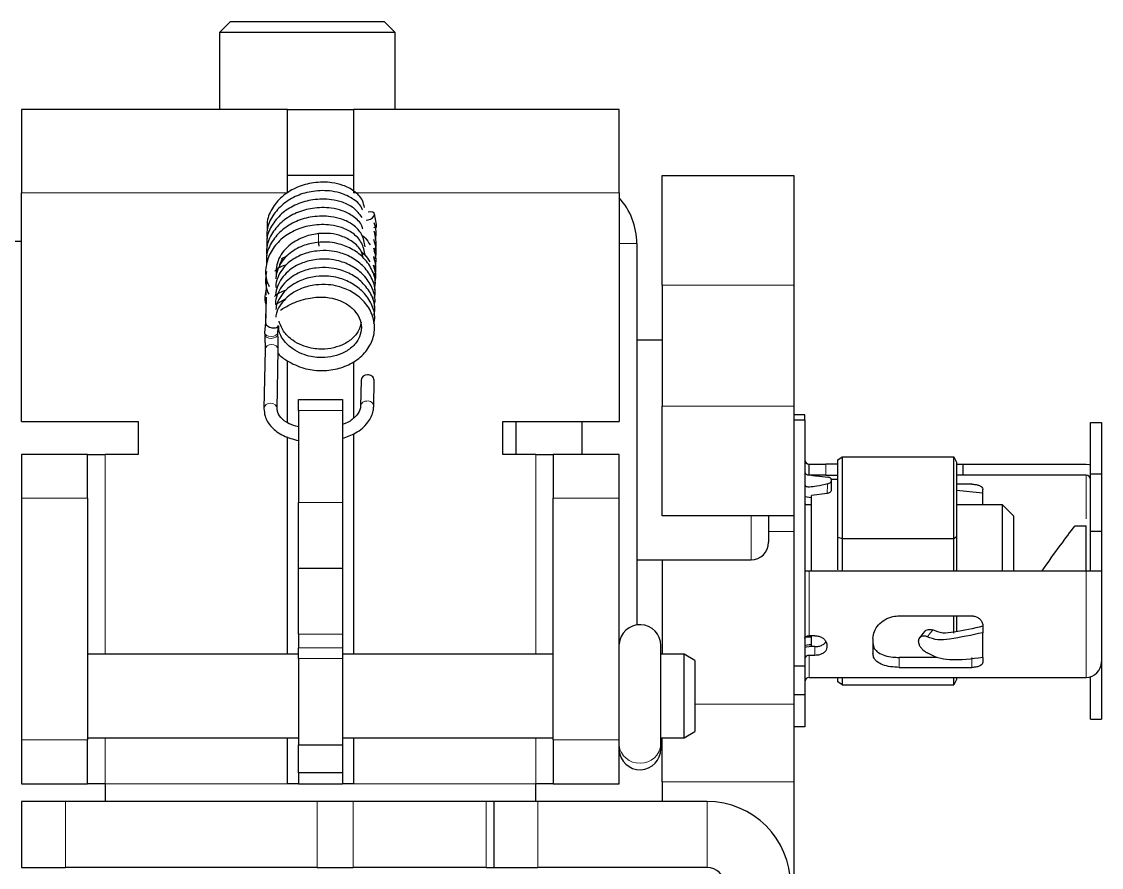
# Model space of a CAD drawing. Header units: millimetres. Extents: x -815 to 1037, y -273 to 1990.
# Drawn here: x -52.09 to -2.94, y -226.94 to -188.44 of the extents above; entities that cross this region are included whole.
import ezdxf

# ---------------------------------------------------------------- set-up
doc = ezdxf.new("R2010")
doc.units = ezdxf.units.MM

msp = doc.modelspace()

# ---------------------------------------------------------------- linework, layer by layer
at = {"color": 7, "linetype": 'Continuous', "lineweight": 25}
for p, q in [((-42.586, -188.436), (-43.086, -188.936)), ((-42.586, -188.436), (-38.782, -188.436)), ((-38.782, -188.436), (-35.586, -188.436)), ((-35.086, -188.936), (-35.586, -188.436)), ((-43.086, -188.936), (-43.086, -192.436)), ((-38.739, -188.936), (-43.086, -188.936)), ((-35.086, -188.936), (-38.739, -188.936)), ((-35.086, -192.436), (-35.086, -188.936)), ((-52.086, -192.436), (-52.086, -196.236)), ((-39.986, -192.436), (-52.086, -192.436)), ((-39.986, -196.236), (-39.986, -192.436)), ((-39.986, -192.436), (-36.986, -192.436)), ((-24.886, -192.436), (-36.986, -192.436)), ((-36.986, -192.436), (-36.986, -196.236)), ((-24.886, -196.236), (-24.886, -192.436)), ((-36.986, -195.436), (-39.986, -195.436)), ((-22.936, -195.436), (-16.936, -195.436)), ((-22.936, -200.436), (-22.936, -195.436)), ((-16.936, -195.436), (-16.936, -200.436)), ((-52.086, -206.636), (-52.086, -196.236)), ((-24.886, -196.236), (-24.886, -206.636)), ((-35.939, -197.668), (-36.03, -197.19)), ((-35.935, -197.748), (-35.939, -197.668)), ((-35.932, -197.789), (-35.935, -197.748)), ((-52.586, -198.436), (-52.086, -198.436)), ((-24.086, -198.536), (-24.086, -215.899)), ((-40.251, -199.233), (-39.987, -199.086)), ((-40.947, -200.205), (-40.966, -200.894)), ((-22.936, -200.436), (-22.936, -205.936)), ((-16.936, -200.436), (-16.936, -205.936)), ((-40.961, -200.978), (-40.977, -201.628)), ((-40.967, -201.364), (-40.984, -202.066)), ((-40.533, -201.314), (-40.079, -201.057)), ((-40.974, -201.751), (-40.983, -202.136)), ((-40.979, -202.126), (-41.024, -202.609)), ((-40.424, -202.581), (-40.395, -202.263)), ((-41.024, -202.609), (-41.02, -202.689)), ((-40.421, -202.661), (-40.424, -202.581)), ((-22.936, -202.936), (-24.086, -202.936)), ((-41.007, -203.369), (-41.055, -206.045)), ((-40.455, -206.056), (-40.407, -203.38)), ((-39.986, -206.681), (-39.986, -203.878)), ((-36.986, -203.924), (-36.986, -206.482)), ((-36.637, -204.753), (-36.659, -205.942)), ((-36.059, -205.953), (-36.037, -204.764)), ((-39.486, -205.636), (-37.486, -205.636)), ((-39.486, -206.136), (-39.486, -205.636)), ((-37.486, -205.636), (-37.486, -206.136)), ((-36.658, -205.929), (-36.659, -205.942)), ((-22.936, -210.936), (-22.936, -205.936)), ((-16.936, -205.936), (-16.936, -210.936)), ((-39.486, -206.136), (-39.486, -210.321)), ((-37.486, -206.136), (-37.486, -210.321)), ((-16.436, -206.336), (-16.936, -206.336)), ((-16.436, -206.578), (-16.436, -206.336)), ((-52.086, -206.636), (-46.786, -206.636)), ((-46.786, -206.636), (-46.786, -208.136)), ((-30.186, -206.636), (-24.886, -206.636)), ((-30.186, -208.136), (-30.186, -206.636)), ((-29.586, -206.636), (-29.586, -208.136)), ((-26.586, -206.636), (-26.586, -208.136)), ((-16.436, -206.578), (-16.936, -206.578)), ((-16.436, -206.578), (-16.436, -217.759)), ((-3.436, -206.678), (-2.936, -206.678)), ((-3.436, -209.02), (-3.436, -206.678)), ((-2.936, -206.678), (-2.936, -209.02)), ((-39.986, -217.236), (-39.986, -207.342)), ((-36.986, -207.2), (-36.986, -217.236)), ((-49.086, -208.136), (-52.086, -208.136)), ((-52.086, -208.136), (-52.086, -210.136)), ((-49.086, -210.136), (-49.086, -208.136)), ((-49.086, -208.136), (-48.286, -208.136)), ((-46.786, -208.136), (-48.286, -208.136)), ((-28.686, -208.136), (-30.186, -208.136)), ((-28.686, -208.136), (-27.886, -208.136)), ((-24.886, -208.136), (-27.886, -208.136)), ((-27.886, -208.136), (-27.886, -210.136)), ((-24.886, -210.136), (-24.886, -208.136)), ((-14.936, -208.386), (-14.736, -208.244)), ((-14.936, -211.91), (-14.936, -208.386)), ((-14.736, -208.244), (-14.736, -211.968)), ((-14.736, -208.244), (-9.652, -208.244)), ((-9.652, -211.968), (-9.652, -208.244)), ((-9.652, -208.244), (-9.536, -208.49)), ((-16.236, -209.086), (-16.236, -208.586)), ((-16.236, -208.586), (-15.486, -208.586)), ((-14.936, -208.586), (-15.486, -208.586)), ((-9.536, -208.49), (-9.536, -211.868)), ((-9.536, -208.586), (-9.236, -208.586)), ((-9.236, -209.086), (-9.236, -208.586)), ((-9.236, -208.586), (-3.636, -208.586)), ((-15.486, -209.086), (-16.236, -209.086)), ((-15.486, -209.086), (-14.936, -209.086)), ((-15.236, -209.274), (-15.236, -209.349)), ((-14.936, -209.286), (-15.236, -209.286)), ((-9.236, -209.086), (-9.536, -209.086)), ((-3.636, -209.086), (-9.236, -209.086)), ((-3.436, -209.02), (-2.936, -209.02)), ((-3.436, -211.63), (-3.436, -209.02)), ((-2.936, -209.02), (-2.936, -211.63)), ((-8.836, -209.494), (-9.536, -209.494)), ((-8.336, -209.895), (-9.536, -209.776)), ((-8.336, -209.895), (-8.336, -209.731)), ((-52.086, -210.136), (-52.086, -221.136)), ((-49.086, -210.136), (-49.086, -221.136)), ((-39.486, -213.321), (-39.486, -210.321)), ((-37.486, -210.321), (-37.486, -213.321)), ((-27.886, -221.136), (-27.886, -210.136)), ((-24.886, -221.136), (-24.886, -210.136)), ((-16.436, -210.06), (-16.136, -210.103)), ((-15.422, -209.913), (-16.136, -210.014)), ((-16.136, -213.436), (-16.136, -210.014)), ((-8.336, -210.436), (-8.336, -209.895)), ((-16.136, -210.436), (-16.436, -210.436)), ((-7.436, -210.436), (-9.536, -210.436)), ((-6.936, -210.936), (-7.436, -210.436)), ((-7.436, -213.436), (-7.436, -210.436)), ((-16.936, -210.936), (-22.936, -210.936)), ((-18.086, -210.936), (-18.086, -212.136)), ((-16.936, -210.936), (-16.936, -211.649)), ((-6.936, -210.936), (-6.936, -213.436)), ((-16.936, -211.649), (-16.936, -219.507)), ((-4.136, -211.387), (-3.636, -211.387)), ((-3.436, -211.63), (-2.936, -211.63)), ((-3.436, -213.436), (-3.436, -211.63)), ((-2.936, -211.63), (-2.936, -213.436)), ((-14.936, -213.39), (-14.936, -211.91)), ((-14.936, -211.91), (-14.736, -211.968)), ((-14.736, -211.968), (-14.736, -213.436)), ((-14.736, -211.968), (-9.652, -211.968)), ((-9.652, -211.968), (-9.536, -211.868)), ((-9.652, -213.436), (-9.652, -211.968)), ((-9.536, -211.868), (-9.536, -213.408)), ((-24.086, -212.936), (-18.886, -212.936)), ((-22.936, -212.936), (-22.936, -217.236)), ((-39.486, -213.321), (-37.486, -213.321)), ((-39.486, -216.321), (-39.486, -213.321)), ((-37.486, -213.321), (-37.486, -216.321)), ((-16.436, -213.436), (-16.236, -213.436)), ((-16.236, -213.436), (-5.636, -213.436)), ((-9.565, -213.436), (-9.536, -213.408)), ((-5.636, -213.436), (-3.636, -213.436)), ((-3.636, -213.436), (-2.936, -213.436)), ((-2.936, -213.436), (-2.936, -217.586)), ((-12.136, -215.486), (-8.836, -215.486)), ((-9.652, -216.276), (-9.652, -215.486)), ((-9.536, -215.486), (-9.536, -216.215)), ((-10.987, -216.197), (-11.219, -216.492)), ((-10.946, -216.154), (-10.984, -216.2)), ((-8.336, -215.928), (-8.336, -216.253)), ((-8.336, -217.385), (-8.336, -216.253)), ((-39.486, -216.321), (-39.486, -216.938)), ((-37.486, -216.321), (-37.486, -216.938)), ((-16.395, -216.436), (-16.136, -216.436)), ((-15.986, -216.389), (-16.236, -216.389)), ((-16.136, -216.887), (-16.136, -216.389)), ((-13.336, -216.51), (-13.336, -217.188)), ((-11.264, -216.658), (-11.264, -216.629)), ((-52.086, -217.236), (-52.09, -217.236)), ((-39.486, -217.236), (-49.086, -217.236)), ((-39.486, -217.421), (-39.486, -216.938)), ((-37.486, -216.938), (-37.486, -217.421)), ((-27.886, -217.236), (-37.486, -217.236)), ((-22.988, -221.325), (-22.988, -216.838)), ((-21.936, -217.236), (-22.988, -217.236)), ((-21.436, -217.525), (-21.936, -217.236)), ((-21.936, -219.136), (-21.936, -217.236)), ((-16.436, -216.813), (-16.136, -216.77)), ((-15.986, -216.887), (-16.236, -216.887)), ((-15.436, -216.806), (-15.436, -216.925)), ((-39.486, -217.421), (-39.486, -221.362)), ((-37.486, -217.421), (-37.486, -221.362)), ((-21.436, -217.525), (-21.436, -219.136)), ((-15.986, -217.284), (-16.236, -217.284)), ((-10.417, -217.379), (-12.136, -217.379)), ((-8.336, -217.385), (-8.336, -217.597)), ((-2.936, -217.586), (-2.936, -220.194)), ((-16.936, -217.759), (-16.436, -217.759)), ((-16.436, -217.759), (-16.436, -219.069)), ((-12.136, -217.832), (-8.836, -217.832)), ((-16.236, -218.286), (-9.236, -218.286)), ((-14.936, -218.487), (-14.936, -218.286)), ((-14.736, -218.629), (-14.936, -218.487)), ((-14.736, -218.286), (-14.736, -218.629)), ((-14.736, -218.629), (-9.652, -218.629)), ((-9.652, -218.629), (-9.652, -218.286)), ((-9.536, -218.382), (-9.652, -218.629)), ((-9.536, -218.286), (-9.536, -218.382)), ((-9.236, -218.286), (-3.636, -218.286)), ((-3.436, -220.194), (-3.436, -218.257)), ((-21.936, -221.036), (-21.936, -219.136)), ((-21.436, -219.136), (-21.436, -220.748)), ((-16.936, -219.069), (-16.436, -219.069)), ((-16.436, -219.069), (-16.436, -220.536)), ((-16.936, -219.507), (-16.936, -223.042)), ((-3.436, -220.194), (-2.936, -220.194)), ((-16.436, -220.536), (-16.936, -220.536)), ((-52.09, -221.036), (-52.086, -221.036)), ((-52.086, -221.136), (-52.086, -223.136)), ((-49.086, -221.036), (-39.486, -221.036)), ((-49.086, -223.136), (-49.086, -221.136)), ((-39.986, -223.136), (-39.986, -221.036)), ((-37.486, -221.036), (-27.886, -221.036)), ((-36.986, -221.036), (-36.986, -223.136)), ((-27.886, -221.136), (-27.886, -223.136)), ((-24.886, -223.136), (-24.886, -221.136)), ((-22.988, -221.036), (-21.936, -221.036)), ((-22.936, -223.042), (-22.936, -221.036)), ((-21.936, -221.036), (-21.436, -220.748)), ((-39.486, -221.362), (-37.486, -221.362)), ((-39.486, -222.636), (-39.486, -221.362)), ((-37.486, -221.362), (-37.486, -222.636)), ((-22.988, -221.538), (-22.988, -221.325)), ((-37.486, -222.636), (-39.486, -222.636)), ((-39.486, -222.636), (-39.486, -223.136)), ((-37.486, -222.636), (-37.486, -223.136)), ((-52.086, -223.136), (-49.086, -223.136)), ((-48.286, -223.136), (-49.086, -223.136)), ((-48.286, -223.136), (-48.286, -223.936)), ((-39.486, -223.136), (-39.986, -223.136)), ((-39.486, -223.136), (-37.486, -223.136)), ((-36.986, -223.136), (-37.486, -223.136)), ((-28.686, -223.936), (-28.686, -223.136)), ((-27.886, -223.136), (-28.686, -223.136)), ((-27.886, -223.136), (-24.886, -223.136)), ((-22.936, -223.042), (-22.936, -223.936)), ((-16.936, -223.042), (-16.936, -227.66)), ((-52.086, -223.936), (-52.086, -226.936)), ((-50.086, -223.936), (-52.086, -223.936)), ((-38.628, -223.936), (-50.086, -223.936)), ((-36.989, -223.936), (-38.628, -223.936)), ((-30.948, -223.936), (-36.989, -223.936)), ((-30.586, -223.936), (-30.948, -223.936)), ((-30.586, -223.936), (-30.586, -226.936)), ((-28.586, -223.936), (-30.586, -223.936)), ((-20.886, -223.936), (-28.586, -223.936)), ((-52.086, -226.936), (-50.086, -226.936)), ((-38.628, -226.936), (-50.086, -226.936)), ((-38.628, -226.936), (-36.989, -226.936)), ((-30.948, -226.936), (-36.989, -226.936)), ((-30.948, -226.936), (-30.586, -226.936)), ((-30.586, -226.936), (-28.586, -226.936)), ((-20.886, -226.936), (-28.586, -226.936))]:
    msp.add_line(p, q, dxfattribs=at)
at = {"color": 8, "linetype": 'Continuous', "lineweight": 18}
for p, q in [((-52.086, -196.236), (-39.986, -196.236)), ((-36.986, -196.236), (-24.886, -196.236)), ((-24.886, -198.536), (-24.086, -198.536)), ((-16.936, -200.436), (-22.936, -200.436)), ((-22.936, -205.936), (-16.936, -205.936)), ((-37.486, -206.136), (-39.486, -206.136)), ((-48.286, -208.136), (-48.286, -217.236)), ((-28.686, -217.236), (-28.686, -208.136)), ((-15.486, -208.586), (-15.486, -209.086)), ((-3.636, -211.077), (-3.636, -209.086)), ((-52.086, -210.136), (-49.086, -210.136)), ((-39.486, -210.321), (-37.486, -210.321)), ((-27.886, -210.136), (-24.886, -210.136)), ((-18.886, -212.936), (-18.886, -210.936)), ((-16.936, -211.649), (-18.086, -211.649)), ((-16.236, -213.436), (-16.236, -216.389)), ((-3.636, -218.286), (-3.636, -213.436)), ((-37.486, -216.321), (-39.486, -216.321)), ((-39.486, -216.938), (-37.486, -216.938)), ((-15.986, -217.284), (-15.986, -216.887)), ((-37.486, -217.421), (-39.486, -217.421)), ((-16.236, -217.284), (-16.236, -218.286)), ((-12.136, -217.379), (-12.136, -217.832)), ((-8.836, -217.832), (-8.836, -217.379)), ((-21.436, -219.507), (-16.936, -219.507)), ((-49.086, -221.136), (-52.086, -221.136)), ((-48.286, -221.036), (-48.286, -223.136)), ((-28.686, -223.136), (-28.686, -221.036)), ((-24.886, -221.136), (-27.886, -221.136)), ((-48.286, -223.136), (-39.986, -223.136)), ((-36.986, -223.136), (-28.686, -223.136)), ((-16.936, -223.042), (-22.936, -223.042)), ((-50.086, -226.936), (-50.086, -223.936)), ((-38.628, -223.936), (-38.628, -226.936)), ((-36.989, -226.936), (-36.989, -223.936)), ((-30.948, -223.936), (-30.948, -226.936)), ((-28.586, -226.936), (-28.586, -223.936)), ((-20.886, -226.936), (-20.886, -223.936))]:
    msp.add_line(p, q, dxfattribs=at)
at = {"color": 7, "linetype": 'Continuous', "lineweight": 25, "flags": 128}
for points in [[(-36.407, -197.471), (-36.317, -197.464), (-36.206, -197.427), (-36.112, -197.368), (-36.048, -197.297), (-36.024, -197.224), (-36.045, -197.161), (-36.107, -197.116), (-36.2, -197.097), (-36.311, -197.107), (-36.311, -197.107)], [(-3.636, -208.586), (-3.5, -208.6), (-3.436, -208.616)], [(-16.436, -216.511), (-16.432, -216.487), (-16.421, -216.464), (-16.403, -216.443), (-16.378, -216.425), (-16.347, -216.409), (-16.313, -216.398), (-16.275, -216.391), (-16.236, -216.389)], [(-16.436, -216.911), (-16.373, -216.898), (-16.236, -216.887)]]:
    msp.add_lwpolyline(points, dxfattribs=at)
at = {"color": 8, "linetype": 'Continuous', "lineweight": 18, "flags": 128}
for points in [[(-41.024, -202.609), (-41.002, -202.67), (-40.938, -202.726), (-40.842, -202.762), (-40.727, -202.773)], [(-41.02, -202.689), (-40.998, -202.75), (-40.935, -202.806), (-40.838, -202.843), (-40.724, -202.854)], [(-40.727, -202.773), (-40.612, -202.757), (-40.514, -202.716), (-40.448, -202.657), (-40.424, -202.588), (-40.424, -202.582)], [(-40.724, -202.854), (-40.609, -202.837), (-40.511, -202.796), (-40.445, -202.737), (-40.421, -202.668), (-40.421, -202.661)], [(-40.718, -203.133), (-40.603, -203.149), (-40.503, -203.199), (-40.434, -203.276), (-40.407, -203.367), (-40.407, -203.38)], [(-40.766, -205.809), (-40.651, -205.825), (-40.551, -205.875), (-40.483, -205.952), (-40.456, -206.043), (-40.455, -206.053)]]:
    msp.add_lwpolyline(points, dxfattribs=at)
at = {"color": 7, "linetype": 'Continuous', "lineweight": 25}
for centre, radius, start, end in [((-27.186, -198.536), 3.1, 0, 42.1034), ((-37.251, -198.478), 1.321, 180.0381, 188.145), ((-36.368, -204.787), 0.271, 85.7342, 172.6885), ((-36.311, -204.79), 0.275, 5.4442, 97.7621), ((-16.236, -208.386), 0.2, 180, 270), ((-3.636, -209.286), 0.2, 360, 90), ((-16.337, -210.355), 0.0996, 183.9279, 234.4668), ((-18.886, -212.136), 0.8, 270, 360), ((-23.938, -216.838), 0.95, 0, 176.4386), ((-16.255, -217.466), 0.183, 84.1876, 172.6661), ((-3.636, -217.586), 0.7, 270, 0), ((-16.236, -218.486), 0.2, 90, 180), ((-23.938, -221.538), 0.95, 183.5614, 0), ((-20.886, -227.736), 3.8, 360, 90), ((-20.886, -227.736), 0.8, 0, 90)]:
    msp.add_arc(centre, radius, start, end, dxfattribs=at)
at = {"color": 8, "linetype": 'Continuous', "lineweight": 18}
for centre, radius, start, end in [((-36.119, -197.652), 0.181, 283.9059, 354.8614), ((-36.071, -197.749), 0.136, 306.9951, 0.3431), ((-32.575, -198.212), 6.004, 178.959, 182.5439), ((-40.738, -203.403), 0.271, 85.7342, 172.6885), ((-40.787, -206.079), 0.271, 85.7356, 172.6709), ((-36.389, -205.98), 0.274, 86.0004, 169.2855), ((-36.333, -205.979), 0.275, 5.4536, 97.7613), ((-23.977, -221.276), 0.915, 186.4958, 272.46), ((-23.897, -221.28), 0.91, 267.4181, 357.1613)]:
    msp.add_arc(centre, radius, start, end, dxfattribs=at)
at = {"color": 7, "linetype": 'Continuous', "lineweight": 25}
for points, knots in [([(-36.485, -196.903), (-36.507, -196.794), (-36.568, -196.496), (-36.924, -196.144), (-37.421, -195.882), (-38.053, -195.734), (-38.785, -195.737), (-39.551, -195.948), (-40.197, -196.332), (-40.675, -196.873), (-40.933, -197.43), (-40.915, -197.79), (-40.909, -197.918)], [0, 0, 0, 0, 0.0611839, 0.1671239, 0.2620049, 0.3418866, 0.4680861, 0.582541, 0.6967338, 0.8129302, 0.9337987, 1, 1, 1, 1]), ([(-36.593, -197.353), (-36.709, -197.198), (-36.929, -196.905), (-37.448, -196.653), (-38.075, -196.505), (-38.809, -196.512), (-39.574, -196.725), (-40.219, -197.111), (-40.694, -197.654), (-40.949, -198.211), (-40.93, -198.569), (-40.923, -198.694)], [0, 0, 0, 0, 0.11295, 0.214051, 0.299187, 0.433803, 0.55581, 0.677461, 0.801422, 0.930294, 1, 1, 1, 1]), ([(-36.575, -196.999), (-36.578, -196.989), (-36.63, -196.795), (-36.944, -196.532), (-37.431, -196.266), (-38.065, -196.12), (-38.797, -196.124), (-39.562, -196.337), (-40.208, -196.721), (-40.685, -197.264), (-40.941, -197.82), (-40.922, -198.179), (-40.916, -198.306)], [0, 0, 0, 0, 0.0061328, 0.1183376, 0.2188004, 0.30339, 0.4370853, 0.5582979, 0.6791949, 0.8022997, 0.9303188, 1, 1, 1, 1]), ([(-36.558, -197.892), (-36.57, -197.839), (-36.628, -197.6), (-36.96, -197.298), (-37.455, -197.037), (-38.089, -196.892), (-38.821, -196.899), (-39.586, -197.114), (-40.229, -197.5), (-40.703, -198.044), (-40.956, -198.601), (-40.937, -198.958), (-40.93, -199.083)], [0, 0, 0, 0, 0.0311371, 0.1406211, 0.2385913, 0.3211011, 0.451619, 0.5698715, 0.6877423, 0.8079366, 0.9328576, 1, 1, 1, 1]), ([(-36.444, -198.695), (-36.482, -198.495), (-36.555, -198.105), (-36.963, -197.679), (-37.468, -197.422), (-38.1, -197.278), (-38.833, -197.286), (-39.597, -197.502), (-40.24, -197.89), (-40.713, -198.435), (-40.964, -198.991), (-40.944, -199.347), (-40.937, -199.471)], [0, 0, 0, 0, 0.1062263, 0.2072719, 0.2976652, 0.3738035, 0.4942917, 0.6034203, 0.7121628, 0.8231288, 0.9384245, 1, 1, 1, 1]), ([(-35.965, -198.334), (-35.953, -198.217), (-35.929, -197.968), (-35.997, -197.72), (-36.033, -197.589)], [0, 0, 0, 0, 0.468673, 1, 1, 1, 1]), ([(-36.451, -199.082), (-36.489, -198.881), (-36.564, -198.489), (-36.974, -198.063), (-37.48, -197.807), (-38.112, -197.664), (-38.845, -197.673), (-39.609, -197.891), (-40.248, -198.279), (-40.732, -198.825), (-40.98, -199.479), (-41.009, -200.067), (-40.867, -200.386), (-40.82, -200.489)], [0, 0, 0, 0, 0.096474, 0.187715, 0.269314, 0.338055, 0.446879, 0.54541, 0.643562, 0.743794, 0.847905, 0.950346, 1, 1, 1, 1]), ([(-36.532, -199.221), (-36.557, -199.106), (-36.623, -198.803), (-36.988, -198.448), (-37.49, -198.195), (-38.029, -198.062), (-38.392, -198.08), (-38.575, -198.089)], [0, 0, 0, 0, 0.151607, 0.400003, 0.622084, 0.809197, 1, 1, 1, 1]), ([(-36.038, -198.92), (-36.014, -198.865), (-35.934, -198.689), (-35.944, -198.363), (-36.008, -198.105), (-36.04, -197.976)], [0, 0, 0, 0, 0.181461, 0.588641, 1, 1, 1, 1]), ([(-38.578, -198.101), (-38.594, -198.102), (-38.832, -198.117), (-39.318, -198.243), (-39.866, -198.554), (-40.23, -198.948), (-40.431, -199.317), (-40.519, -199.711), (-40.503, -199.942), (-40.496, -200.059)], [0, 0, 0, 0, 0.01518, 0.217414, 0.450577, 0.582747, 0.72073, 0.859241, 1, 1, 1, 1]), ([(-36.028, -200.64), (-36.011, -200.565), (-35.945, -200.276), (-36.093, -199.767), (-36.454, -199.213), (-36.99, -198.797), (-37.548, -198.562), (-38.103, -198.464), (-38.67, -198.473), (-39.331, -198.627), (-39.877, -198.944), (-40.242, -199.338), (-40.437, -199.705), (-40.513, -199.992), (-40.508, -200.127), (-40.508, -200.145)], [0, 0, 0, 0, 0.039358, 0.151046, 0.260583, 0.359351, 0.456825, 0.521824, 0.60227, 0.695179, 0.802373, 0.863126, 0.926539, 0.990184, 1, 1, 1, 1]), ([(-36.552, -198.195), (-36.518, -198.225), (-36.378, -198.345), (-36.292, -198.488), (-36.228, -198.596)], [0, 0, 0, 0, 0.248613, 1, 1, 1, 1]), ([(-36.02, -199.242), (-36.005, -199.207), (-35.886, -198.929), (-35.971, -198.627), (-36.047, -198.362)], [0, 0, 0, 0, 0.124356, 1, 1, 1, 1]), ([(-36.035, -201.025), (-36.018, -200.949), (-35.952, -200.659), (-36.102, -200.15), (-36.464, -199.596), (-37.001, -199.181), (-37.56, -198.947), (-38.115, -198.85), (-38.682, -198.86), (-39.342, -199.015), (-39.888, -199.333), (-40.252, -199.728), (-40.446, -200.095), (-40.522, -200.382), (-40.517, -200.517), (-40.516, -200.535)], [0, 0, 0, 0, 0.039759, 0.151422, 0.260898, 0.359607, 0.457072, 0.522051, 0.602454, 0.695291, 0.802476, 0.863214, 0.9266, 0.990206, 1, 1, 1, 1]), ([(-36.622, -198.916), (-36.569, -198.961), (-36.408, -199.096), (-36.308, -199.259), (-36.241, -199.369)], [0, 0, 0, 0, 0.3291409, 1, 1, 1, 1]), ([(-36.047, -199.677), (-36.024, -199.625), (-35.895, -199.331), (-35.982, -199.011), (-36.054, -198.749)], [0, 0, 0, 0, 0.176922, 1, 1, 1, 1]), ([(-40.552, -199.79), (-40.549, -199.786), (-40.412, -199.621), (-40.221, -199.558), (-40.033, -199.496)], [0, 0, 0, 0, 0.019176, 1, 1, 1, 1]), ([(-36.042, -201.41), (-36.025, -201.333), (-35.959, -201.042), (-36.11, -200.532), (-36.474, -199.979), (-37.012, -199.565), (-37.572, -199.332), (-38.127, -199.236), (-38.694, -199.247), (-39.354, -199.403), (-39.899, -199.722), (-40.263, -200.117), (-40.456, -200.485), (-40.531, -200.772), (-40.525, -200.907), (-40.524, -200.925)], [0, 0, 0, 0, 0.040159, 0.151798, 0.261213, 0.359862, 0.45732, 0.522277, 0.602638, 0.695402, 0.80258, 0.863302, 0.926661, 0.990228, 1, 1, 1, 1]), ([(-40.339, -199.645), (-40.337, -199.579), (-40.331, -199.418), (-40.237, -199.277), (-40.181, -199.194)], [0, 0, 0, 0, 0.413792, 1, 1, 1, 1]), ([(-36.009, -200.313), (-36.005, -200.304), (-35.905, -200.053), (-35.988, -199.782), (-36.067, -199.522)], [0, 0, 0, 0, 0.03738, 1, 1, 1, 1]), ([(-36.025, -199.988), (-36.013, -199.96), (-35.9, -199.689), (-35.985, -199.397), (-36.061, -199.135)], [0, 0, 0, 0, 0.104944, 1, 1, 1, 1]), ([(-40.94, -199.818), (-40.974, -200.049), (-41.025, -200.403), (-40.886, -200.736), (-40.837, -200.851)], [0, 0, 0, 0, 0.654086, 1, 1, 1, 1]), ([(-36.049, -201.795), (-36.032, -201.717), (-35.967, -201.425), (-36.119, -200.915), (-36.485, -200.363), (-37.023, -199.949), (-37.583, -199.717), (-38.139, -199.622), (-38.706, -199.634), (-39.366, -199.791), (-39.91, -200.11), (-40.273, -200.507), (-40.465, -200.875), (-40.54, -201.162), (-40.534, -201.297), (-40.533, -201.314)], [0, 0, 0, 0, 0.04056, 0.152172, 0.261527, 0.360118, 0.457567, 0.522504, 0.602821, 0.695513, 0.802684, 0.863391, 0.926722, 0.99025, 1, 1, 1, 1]), ([(-36.056, -202.18), (-36.039, -202.101), (-35.974, -201.809), (-36.128, -201.298), (-36.495, -200.746), (-37.034, -200.333), (-37.595, -200.102), (-38.151, -200.008), (-38.719, -200.021), (-39.377, -200.178), (-39.923, -200.5), (-40.28, -200.895), (-40.468, -201.231), (-40.503, -201.447), (-40.518, -201.536)], [0, 0, 0, 0, 0.04217, 0.157055, 0.269578, 0.371023, 0.471345, 0.538179, 0.620825, 0.716182, 0.826515, 0.889, 0.954175, 1, 1, 1, 1]), ([(-40.41, -203.538), (-40.406, -203.543), (-40.302, -203.679), (-39.918, -203.94), (-39.278, -204.242), (-38.479, -204.354), (-37.715, -204.271), (-37.012, -203.994), (-36.446, -203.544), (-36.089, -202.961), (-35.98, -202.317), (-36.126, -201.681), (-36.507, -201.129), (-37.045, -200.717), (-37.607, -200.487), (-38.163, -200.394), (-38.731, -200.408), (-39.389, -200.566), (-39.935, -200.889), (-40.29, -201.285), (-40.471, -201.606), (-40.505, -201.809), (-40.518, -201.884)], [0, 0, 0, 0, 0.001739, 0.04451, 0.111438, 0.17172, 0.231589, 0.292281, 0.355433, 0.417856, 0.478483, 0.541525, 0.603252, 0.6589, 0.713959, 0.750631, 0.795969, 0.848267, 0.908822, 0.94311, 0.978867, 1, 1, 1, 1]), ([(-40.954, -200.591), (-41.002, -200.827), (-41.05, -201.066), (-40.97, -201.291), (-40.969, -201.294)], [0, 0, 0, 0, 0.985693, 1, 1, 1, 1]), ([(-40.571, -200.952), (-40.571, -200.951), (-40.432, -200.787), (-40.241, -200.722), (-40.052, -200.658)], [0, 0, 0, 0, 0.004308, 1, 1, 1, 1]), ([(-40.308, -201.571), (-40.154, -201.478), (-39.776, -201.247), (-39.228, -201.054), (-38.711, -200.982), (-38.288, -200.968), (-37.794, -201.045), (-37.278, -201.273), (-36.881, -201.612), (-36.646, -202.025), (-36.596, -202.466), (-36.729, -202.898), (-37.036, -203.277), (-37.483, -203.556), (-38.006, -203.715), (-38.494, -203.744), (-38.942, -203.688), (-39.355, -203.564), (-39.786, -203.334), (-40.161, -202.969), (-40.391, -202.588), (-40.383, -202.343), (-40.381, -202.281)], [0, 0, 0, 0, 0.057602, 0.142011, 0.174819, 0.202628, 0.257383, 0.31169, 0.366506, 0.423146, 0.478791, 0.532736, 0.589003, 0.644418, 0.694705, 0.74463, 0.777573, 0.817783, 0.863747, 0.916751, 0.978824, 1, 1, 1, 1]), ([(-40.974, -202.127), (-40.977, -202.134), (-40.99, -202.162), (-40.966, -202.221), (-40.904, -202.29), (-40.806, -202.346), (-40.729, -202.364), (-40.69, -202.373)], [0, 0, 0, 0, 0.07364, 0.30523, 0.53682, 0.76841, 1, 1, 1, 1]), ([(-40.69, -202.373), (-40.651, -202.376), (-40.574, -202.383), (-40.476, -202.357), (-40.41, -202.312), (-40.401, -202.271), (-40.396, -202.253)], [0, 0, 0, 0, 0.262071, 0.524142, 0.786214, 1, 1, 1, 1]), ([(-36.63, -202.118), (-36.659, -202.248), (-36.722, -202.524), (-37.034, -202.892), (-37.478, -203.171), (-38.003, -203.329), (-38.491, -203.358), (-38.939, -203.301), (-39.353, -203.176), (-39.778, -202.945), (-40.175, -202.581), (-40.303, -202.253), (-40.371, -202.077)], [0, 0, 0, 0, 0.100418, 0.213902, 0.325633, 0.427024, 0.527731, 0.594167, 0.675243, 0.767896, 0.87482, 1, 1, 1, 1]), ([(-41.02, -202.689), (-41.018, -202.743), (-41.013, -202.848), (-41.009, -203.036), (-41.006, -203.206), (-41.006, -203.315), (-41.007, -203.358), (-41.007, -203.369)], [0, 0, 0, 0, 0.2417876, 0.4764484, 0.7132302, 0.9295094, 1, 1, 1, 1]), ([(-40.407, -203.38), (-40.407, -203.334), (-40.406, -203.24), (-40.408, -203.045), (-40.413, -202.837), (-40.418, -202.72), (-40.421, -202.661)], [0, 0, 0, 0, 0.24318, 0.501797, 0.749272, 1, 1, 1, 1]), ([(-36.659, -205.942), (-36.664, -205.995), (-36.68, -206.146), (-36.873, -206.42), (-37.179, -206.67), (-37.43, -206.752), (-37.486, -206.771)], [0, 0, 0, 0, 0.19706, 0.559349, 0.901347, 1, 1, 1, 1]), ([(-41.055, -206.045), (-41.046, -206.163), (-41.021, -206.467), (-40.731, -206.914), (-40.21, -207.309), (-39.723, -207.444), (-39.486, -207.51)], [0, 0, 0, 0, 0.171378, 0.44156, 0.728252, 1, 1, 1, 1]), ([(-39.486, -206.885), (-39.635, -206.841), (-39.985, -206.737), (-40.324, -206.453), (-40.448, -206.219), (-40.454, -206.09), (-40.455, -206.056)], [0, 0, 0, 0, 0.240048, 0.562087, 0.882317, 1, 1, 1, 1]), ([(-37.486, -207.406), (-37.279, -207.333), (-36.801, -207.163), (-36.309, -206.719), (-36.083, -206.274), (-36.064, -206.019), (-36.059, -205.953)], [0, 0, 0, 0, 0.259805, 0.600472, 0.896035, 1, 1, 1, 1]), ([(-16.436, -208.899), (-16.435, -208.918), (-16.433, -208.954), (-16.416, -209.004), (-16.38, -209.053), (-16.309, -209.064), (-16.261, -209.07), (-16.236, -209.073)], [0, 0, 0, 0, 0.195302, 0.377541, 0.538909, 0.761383, 1, 1, 1, 1]), ([(-16.129, -209.086), (-16.05, -209.096), (-15.799, -209.127), (-15.559, -209.156), (-15.394, -209.176)], [0, 0, 0, 0, 0.313457, 1, 1, 1, 1]), ([(-15.236, -209.274), (-15.239, -209.261), (-15.244, -209.236), (-15.284, -209.204), (-15.338, -209.184), (-15.379, -209.178), (-15.394, -209.176)], [0, 0, 0, 0, 0.266311, 0.549123, 0.829777, 1, 1, 1, 1]), ([(-15.394, -209.468), (-15.37, -209.46), (-15.321, -209.446), (-15.268, -209.411), (-15.24, -209.378), (-15.237, -209.357), (-15.236, -209.349)], [0, 0, 0, 0, 0.266331, 0.548449, 0.829136, 1, 1, 1, 1]), ([(-15.236, -209.349), (-15.236, -209.376), (-15.236, -209.447), (-15.236, -209.561), (-15.236, -209.678), (-15.236, -209.75), (-15.236, -209.78)], [0, 0, 0, 0, 0.190015, 0.497902, 0.793065, 1, 1, 1, 1]), ([(-16.436, -209.458), (-16.435, -209.477), (-16.433, -209.513), (-16.416, -209.56), (-16.378, -209.606), (-16.302, -209.608), (-16.141, -209.605), (-15.828, -209.571), (-15.559, -209.507), (-15.394, -209.468)], [0, 0, 0, 0, 0.0520515, 0.1006214, 0.143629, 0.208426, 0.2776636, 0.5586593, 1, 1, 1, 1]), ([(-15.236, -209.78), (-15.239, -209.794), (-15.244, -209.82), (-15.277, -209.856), (-15.305, -209.875), (-15.313, -209.881)], [0, 0, 0, 0, 0.404591, 0.809176, 1, 1, 1, 1]), ([(-8.836, -209.494), (-8.78, -209.496), (-8.668, -209.501), (-8.518, -209.538), (-8.405, -209.596), (-8.345, -209.664), (-8.339, -209.712), (-8.336, -209.731)], [0, 0, 0, 0, 0.214385, 0.428772, 0.643033, 0.856802, 1, 1, 1, 1]), ([(-15.313, -209.881), (-15.326, -209.887), (-15.358, -209.902), (-15.398, -209.909), (-15.422, -209.913)], [0, 0, 0, 0, 0.40435, 1, 1, 1, 1]), ([(-5.636, -213.436), (-5.356, -213.042), (-4.856, -212.337), (-4.356, -211.677), (-4.136, -211.387)], [0, 0, 0, 0, 0.559911, 1, 1, 1, 1]), ([(-3.636, -213.436), (-3.636, -213.042), (-3.636, -212.337), (-3.636, -211.677), (-3.636, -211.387)], [0, 0, 0, 0, 0.559866, 1, 1, 1, 1]), ([(-13.336, -216.51), (-13.324, -216.404), (-13.299, -216.191), (-13.099, -215.885), (-12.802, -215.645), (-12.463, -215.507), (-12.233, -215.492), (-12.136, -215.486)], [0, 0, 0, 0, 0.212833, 0.42585, 0.635542, 0.846587, 1, 1, 1, 1]), ([(-8.836, -215.486), (-8.78, -215.491), (-8.668, -215.501), (-8.518, -215.579), (-8.405, -215.692), (-8.345, -215.816), (-8.339, -215.896), (-8.336, -215.928)], [0, 0, 0, 0, 0.214445, 0.428893, 0.643239, 0.857188, 1, 1, 1, 1]), ([(-10.946, -216.154), (-10.939, -216.149), (-10.904, -216.122), (-10.82, -216.096), (-10.705, -216.1), (-10.633, -216.121), (-10.61, -216.128)], [0, 0, 0, 0, 0.0886958, 0.4577393, 0.8266943, 1, 1, 1, 1]), ([(-8.336, -216.253), (-8.835, -216.361), (-9.506, -216.507), (-10.401, -216.618), (-10.705, -216.496), (-10.86, -216.434)], [0, 0, 0, 0, 0.587693, 0.790818, 1, 1, 1, 1]), ([(-8.336, -215.963), (-8.765, -216.06), (-9.357, -216.195), (-10.171, -216.309), (-10.462, -216.188), (-10.61, -216.128)], [0, 0, 0, 0, 0.56666, 0.780905, 1, 1, 1, 1]), ([(-15.986, -216.389), (-15.924, -216.394), (-15.801, -216.403), (-15.636, -216.478), (-15.512, -216.586), (-15.446, -216.702), (-15.439, -216.776), (-15.436, -216.806)], [0, 0, 0, 0, 0.214393, 0.428789, 0.643061, 0.856854, 1, 1, 1, 1]), ([(-15.986, -216.887), (-15.924, -216.884), (-15.8, -216.877), (-15.638, -216.817), (-15.524, -216.744), (-15.492, -216.683), (-15.481, -216.661)], [0, 0, 0, 0, 0.28124, 0.562484, 0.843527, 1, 1, 1, 1]), ([(-13.336, -216.719), (-13.324, -216.804), (-13.3, -216.975), (-13.101, -217.17), (-12.806, -217.302), (-12.467, -217.369), (-12.235, -217.376), (-12.136, -217.379)], [0, 0, 0, 0, 0.2123763, 0.4249789, 0.6334795, 0.8436094, 1, 1, 1, 1]), ([(-10.86, -216.434), (-10.909, -216.422), (-11.006, -216.399), (-11.131, -216.419), (-11.221, -216.479), (-11.26, -216.557), (-11.263, -216.612), (-11.264, -216.629)], [0, 0, 0, 0, 0.225867, 0.451734, 0.677598, 0.903479, 1, 1, 1, 1]), ([(-11.264, -216.658), (-11.259, -216.699), (-11.249, -216.782), (-11.174, -216.918), (-11.063, -217.042), (-10.95, -217.124), (-10.881, -217.158), (-10.86, -217.168)], [0, 0, 0, 0, 0.225883, 0.451767, 0.67765, 0.903524, 1, 1, 1, 1]), ([(-15.436, -216.925), (-15.442, -216.967), (-15.454, -217.052), (-15.548, -217.159), (-15.687, -217.237), (-15.842, -217.278), (-15.945, -217.282), (-15.986, -217.284)], [0, 0, 0, 0, 0.214305, 0.42865, 0.642279, 0.856223, 1, 1, 1, 1]), ([(-12.136, -217.832), (-12.271, -217.826), (-12.541, -217.815), (-12.9, -217.724), (-13.17, -217.575), (-13.315, -217.388), (-13.33, -217.247), (-13.336, -217.188)], [0, 0, 0, 0, 0.2132377, 0.4264897, 0.6391595, 0.8495978, 1, 1, 1, 1]), ([(-8.336, -217.385), (-8.835, -217.448), (-9.506, -217.533), (-10.401, -217.427), (-10.705, -217.255), (-10.86, -217.168)], [0, 0, 0, 0, 0.587693, 0.790818, 1, 1, 1, 1]), ([(-8.336, -217.597), (-8.342, -217.626), (-8.353, -217.682), (-8.438, -217.752), (-8.565, -217.803), (-8.705, -217.828), (-8.799, -217.831), (-8.836, -217.832)], [0, 0, 0, 0, 0.214373, 0.428779, 0.642592, 0.856666, 1, 1, 1, 1])]:
    msp.add_open_spline(points, degree=3, knots=knots, dxfattribs=at)
at = {"color": 8, "linetype": 'Continuous', "lineweight": 18}
for points, knots in [([(-15.422, -209.913), (-15.421, -209.879), (-15.417, -209.802), (-15.41, -209.682), (-15.402, -209.567), (-15.396, -209.495), (-15.394, -209.468), (-15.394, -209.468)], [0, 0, 0, 0, 0.23003, 0.514952, 0.811013, 0.999883, 1, 1, 1, 1]), ([(-10.61, -216.128), (-10.63, -216.153), (-10.672, -216.203), (-10.74, -216.286), (-10.803, -216.364), (-10.844, -216.415), (-10.86, -216.434)], [0, 0, 0, 0, 0.246022, 0.497638, 0.810556, 1, 1, 1, 1])]:
    msp.add_open_spline(points, degree=3, knots=knots, dxfattribs=at)

doc.saveas('drawing.dxf')
